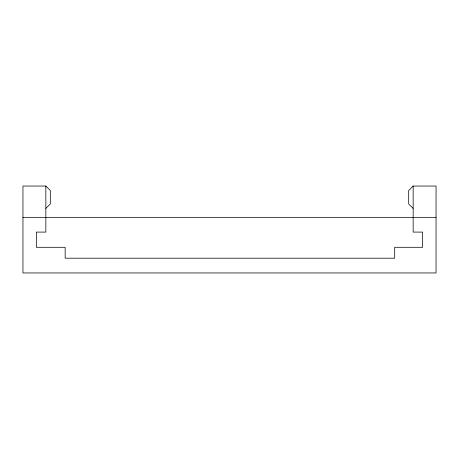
<?xml version="1.0" encoding="UTF-8"?>
<svg xmlns="http://www.w3.org/2000/svg" width="459" height="459" viewBox="0 0 459 459"><rect width="100%" height="100%" fill="white"/><g stroke="black" fill="none" stroke-linecap="round" stroke-linejoin="round"><path stroke-width="0.69" d="M45.843 208.397L50.312 203.928L50.312 190.514L45.843 186.044L22.95 186.044L22.95 272.956L436.05 272.956L436.05 186.044L413.157 186.044L408.688 190.514L408.688 203.928L413.157 208.397M22.95 217.342L436.05 217.342M413.157 186.044L413.157 232.093L422.636 232.093L422.636 247.292L394.694 247.292L394.694 258.205L65.155 258.205L65.155 247.292L36.364 247.292L36.364 232.093L45.843 232.093L45.843 186.044"/></g></svg>
